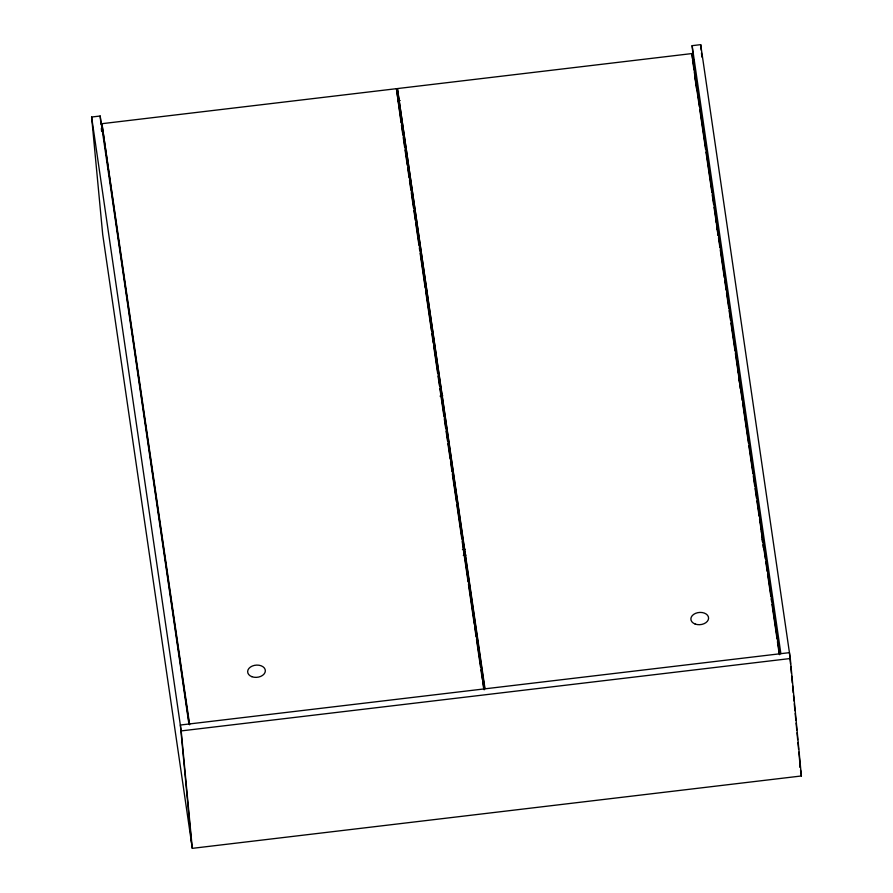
<?xml version="1.0" encoding="UTF-8"?>
<svg xmlns="http://www.w3.org/2000/svg" width="893" height="893" viewBox="0 0 893 893"><rect width="100%" height="100%" fill="white"/><g stroke="black" fill="none" stroke-linecap="round" stroke-linejoin="round"><path stroke-width="1.34" d="M693.973 65.144L692.131 45.666L700.692 44.65L790.294 658.521L801.389 775.972L192.308 848.35L102.706 234.479L91.611 117.028L100.172 116.012L188.914 724.011M116.793 227.804L101.914 123.692L396.436 88.686L484.173 689.82M484.732 689.039L397.407 88.574L691.919 53.569L779.667 654.714M397.72 100.853L400.176 100.563M440.037 396.124L442.805 395.789M462.44 549.586L465.208 549.262M463.3 555.468L466.057 555.133M91.611 117.028L181.201 730.909L790.294 658.521M799.726 764.575L800.128 767.333M800.541 770.09L801.389 775.972M692.131 45.666L780.873 653.665M693.459 59.731L696.495 88.653M692.51 59.798L693.917 69.453M694.319 72.21L699.353 106.68M699.755 109.437L705.593 149.421M705.995 152.178L711.833 192.162M712.234 194.92L713.641 204.575M714.043 207.332L718.072 234.904M718.474 237.661L719.881 247.316M720.283 250.073L724.312 277.645M724.714 280.402L726.121 290.058M726.522 292.815L728.733 307.973M729.135 310.731L730.541 320.386M730.943 323.143L734.972 350.715M735.374 353.472L742.217 400.354M742.619 403.111L748.457 443.095M748.859 445.853L752.888 473.424M753.29 476.181L754.697 485.837M755.098 488.594L756.505 498.249M756.907 501.006L759.117 516.165M759.53 518.922L760.936 528.578M761.338 531.335L762.745 540.991M763.147 543.748L765.357 558.906M765.759 561.664L767.176 571.319M767.578 574.076L770.793 596.133M771.195 598.89L771.597 601.648M771.999 604.405L777.033 638.875M777.435 641.632L779.243 654.044M397.407 88.574L484.944 688.324M401.046 122.486L396.436 88.686M401.448 125.254L402.855 134.899M403.256 137.656L404.663 147.312M405.065 150.069L407.286 165.238M407.688 167.996L409.094 177.64M409.496 180.397L410.903 190.053M411.305 192.81L413.526 207.98M413.928 210.737L415.334 220.381M415.736 223.138L418.951 245.195M419.353 247.953L419.755 250.721M420.168 253.478L425.191 287.937M425.593 290.705L431.431 330.678M431.832 333.446L433.239 343.091M433.641 345.848L437.67 373.419M438.072 376.187L439.479 385.832M439.881 388.589L443.91 416.171M444.312 418.929L445.719 428.573M446.12 431.33L447.527 440.986M447.929 443.743L450.15 458.913M450.552 461.67L451.958 471.314M452.36 474.071L456.39 501.654M456.792 504.411L461.815 538.87M462.217 541.638L468.055 581.611M468.457 584.379L474.295 624.352M474.696 627.12L476.103 636.765M476.505 639.522L480.534 667.093M480.936 669.862L482.343 679.506M482.745 682.263L483.749 689.162M101.914 123.692L189.662 724.826M117.195 230.561L189.238 724.156M790.484 663.7L789.434 652.649L180.353 725.027L191.448 842.467M790.74 666.457L791.388 673.367M791.656 676.135L792.303 683.045M792.571 685.802L793.218 692.711M793.486 695.48L794 701.005M794.268 703.773L794.915 710.672M795.183 713.44L795.83 720.35M796.098 723.107L796.746 730.016M797.014 732.785L797.661 739.694M797.918 742.451L798.576 749.361M798.833 752.129L800.273 767.333M762.745 542.185L759.798 514.256L760.189 518.386M763.002 544.942L763.269 547.699M760.456 521.144L760.97 526.658M761.238 529.415L761.751 534.929M762.142 539.059L762.41 541.817M740.342 388.723L737.406 360.783L738.701 374.569M738.969 377.326L739.482 382.84M700.692 44.65L701.217 50.175M701.474 52.944L701.865 57.085M717.939 235.25L715.003 207.31L715.527 212.824M715.784 215.581L716.432 222.48M716.699 225.237L717.09 229.367M694.352 69.152L695 76.061M695.256 78.707L695.658 82.971M691.919 53.569L692.399 58.558M181.201 730.909L192.308 848.35M100.172 116.012L100.954 124.306M101.344 128.447L101.601 131.215M695.1 624.017A8.874 6.117 -5.4 0 0 708.584 618.28A8.874 6.117 -5.4 0 0 695.502 613.379A8.874 6.117 -5.4 0 0 695.1 624.017M251.859 676.682A8.874 6.117 -5.4 0 0 265.344 670.956A8.874 6.117 -5.4 0 0 252.261 666.055A8.874 6.117 -5.4 0 0 251.859 676.682"/></g></svg>
